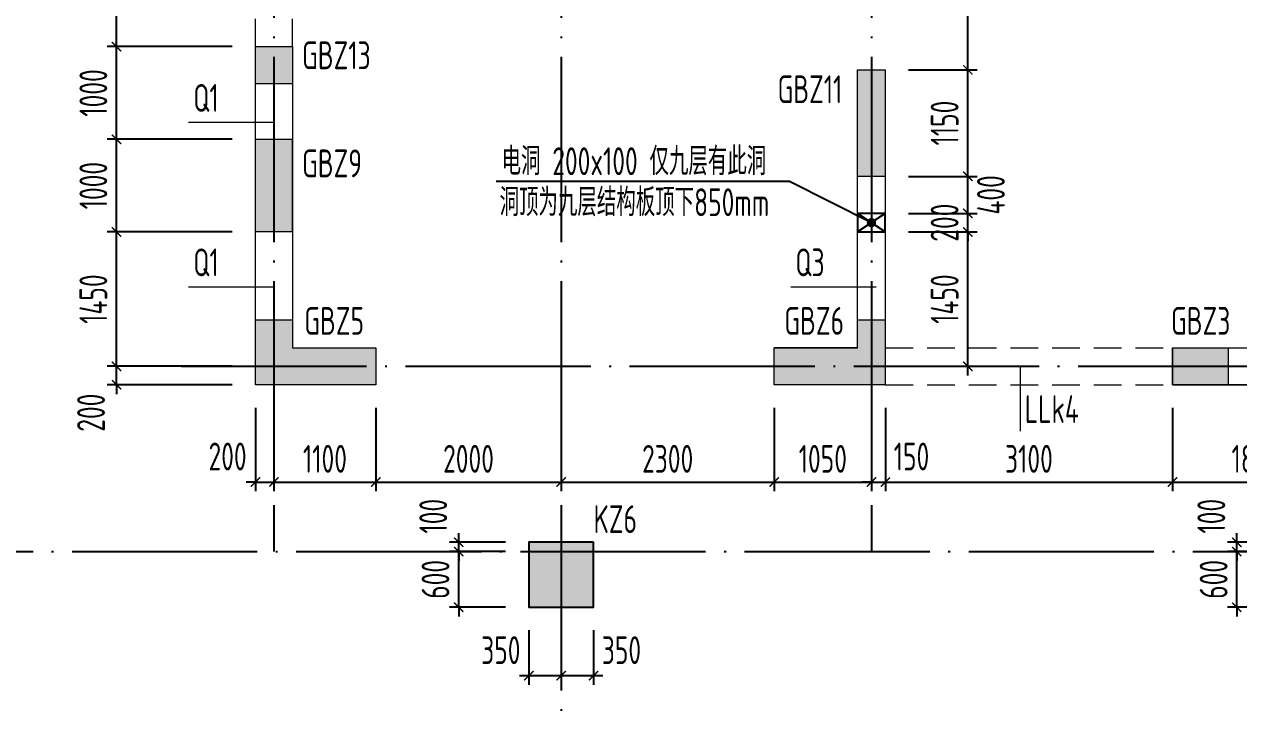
# Model space of a CAD drawing. Header units: millimetres. Extents: x -202076 to 1082610, y -439651 to 179350.
# Drawn here: x 113548 to 126658, y -130906 to -123390 of the extents above; entities that cross this region are included whole.
import ezdxf
from ezdxf.enums import TextEntityAlignment as Align

# ---------------------------------------------------------------- set-up
doc = ezdxf.new("R2010")
doc.units = ezdxf.units.MM
doc.header["$LTSCALE"] = 1000
doc.linetypes.add('DASHED', pattern=[0.75, 0.5, -0.25])
doc.linetypes.add('DOTE', pattern=[2.42, 2, -0.2, 0.02, -0.2])
doc.layers.add('A_AXIS-轴线', color=36, linetype='DOTE')
doc.layers.add('COLU', color=5, linetype='Continuous')
for name, color, linetype, lineweight in [('BEAM', 4, 'DASHED', 0), ('COLU_TEXT', 6, 'Continuous', 0), ('DIM', 3, 'Continuous', 0), ('WALL', 2, 'Continuous', 0), ('墙柱名称编号', 7, 'Continuous', 18), ('墙柱轮廓', 7, 'Continuous', 18), ('墙梁名称编号', 3, 'Continuous', 18), ('墙梁标注引线', 3, 'Continuous', 18), ('墙身名称编号', 3, 'Continuous', 18), ('墙身标注引线', 3, 'Continuous', 18), ('边缘构件填充', 253, 'Continuous', 18)]:
    doc.layers.add(name, color=color, linetype=linetype, lineweight=lineweight)
doc.layers.add('电提结构', color=1, linetype='Continuous', plot=False)
doc.styles.add('TSSD_Dimension', font='tssdeng.shx', dxfattribs={"width": 0.7, "bigfont": 'hztxt.shx'})
doc.styles.add('TSSD_Rein', font='tssdeng.shx', dxfattribs={"width": 0.7, "bigfont": 'hztxt.shx'})
doc.dimstyles.new('TSSD_100_100', dxfattribs={"dimtxt": 300, "dimasz": 100, "dimexe": 100, "dimexo": 250, "dimgap": 100, "dimtad": 1, "dimdec": 0, "dimzin": 0, "dimdsep": 46, "dimtxsty": 'TSSD_Dimension', "dimblk": 'ARCHTICK', "dimcen": 0, "dimdle": 100, "dimclrt": 7, "dimadec": 0, "dimazin": 0, "dimtfac": 1, "dimtdec": 0, "dimtix": 1, "dimtmove": 2, "dimatfit": 3, "dimfxl": 1, "dimtolj": 1, "dimtzin": 0, "dimarcsym": 0})

# ---------------------------------------------------------------- blocks, each defined once
blk = doc.blocks.new('_ARCHTICK')
at = {"color": 0, "linetype": 'ByBlock', "const_width": 0.15}
blk.add_lwpolyline([(-0.5, -0.5), (0.5, 0.5)], dxfattribs=at)
blk = doc.blocks.new('*D725')
at = {"layer": 'Defpoints', "color": 0, "transparency": 16777216}
for p in [(118237, -129081), (118993, -129081), (118993, -129681)]:
    blk.add_point(p, dxfattribs=at)
at = {"layer": 'DIM', "color": 0, "lineweight": -2, "transparency": 16777216}
for p, q in [((118237, -129081), (118237, -128981)), ((118743, -129081), (118137, -129081)), ((118237, -129681), (118237, -129081)), ((118743, -129681), (118137, -129681)), ((118237, -129681), (118237, -129781))]:
    blk.add_line(p, q, dxfattribs=at)
at = {"layer": 'DIM', "color": 0, "lineweight": -2, "transparency": 16777216, "xscale": 100, "yscale": 100, "zscale": 100}
for p, rotation in [((118237, -129081), 270), ((118237, -129681), 90)]:
    blk.add_blockref('_ARCHTICK', p, dxfattribs=dict(at, rotation=rotation))
at = {"layer": 'DIM', "color": 7, "transparency": 16777216, "insert": (117987, -129381), "char_height": 300, "attachment_point": 5, "rotation": 90, "style": 'TSSD_Dimension'}
blk.add_mtext('\\A1;600', dxfattribs=at)
blk = doc.blocks.new('*D726')
at = {"layer": 'Defpoints', "color": 0, "transparency": 16777216}
for p in [(118237, -128981), (118993, -128981), (118993, -129081)]:
    blk.add_point(p, dxfattribs=at)
at = {"layer": 'DIM', "color": 0, "lineweight": -2, "transparency": 16777216}
for p, q in [((118743, -128981), (118137, -128981)), ((118237, -128981), (118237, -128881)), ((118237, -129081), (118237, -128981)), ((118743, -129081), (118137, -129081)), ((118237, -129081), (118237, -129181))]:
    blk.add_line(p, q, dxfattribs=at)
at = {"layer": 'DIM', "color": 0, "lineweight": -2, "transparency": 16777216, "xscale": 100, "yscale": 100, "zscale": 100}
for p, rotation in [((118237, -128981), 270), ((118237, -129081), 90)]:
    blk.add_blockref('_ARCHTICK', p, dxfattribs=dict(at, rotation=rotation))
at = {"layer": 'DIM', "color": 7, "transparency": 16777216, "insert": (117962, -128699), "char_height": 300, "attachment_point": 5, "rotation": 90, "style": 'TSSD_Dimension'}
blk.add_mtext('\\A1;100', dxfattribs=at)
blk = doc.blocks.new('*D727')
at = {"layer": 'Defpoints', "color": 0, "transparency": 16777216}
for p in [(118993, -129681), (119343, -129681), (119343, -130420)]:
    blk.add_point(p, dxfattribs=at)
at = {"layer": 'DIM', "color": 0, "lineweight": -2, "transparency": 16777216}
for p, q in [((118993, -129931), (118993, -130520)), ((119343, -129931), (119343, -130520)), ((118893, -130420), (119443, -130420))]:
    blk.add_line(p, q, dxfattribs=at)
at = {"layer": 'DIM', "color": 0, "lineweight": -2, "transparency": 16777216, "xscale": 100, "yscale": 100, "zscale": 100, "rotation": 180}
blk.add_blockref('_ARCHTICK', (118993, -130420), dxfattribs=at)
at = {"layer": 'DIM', "color": 0, "lineweight": -2, "transparency": 16777216, "xscale": 100, "yscale": 100, "zscale": 100}
blk.add_blockref('_ARCHTICK', (119343, -130420), dxfattribs=at)
at = {"layer": 'DIM', "color": 7, "transparency": 16777216, "insert": (118692, -130145), "char_height": 300, "attachment_point": 5, "style": 'TSSD_Dimension'}
blk.add_mtext('\\A1;350', dxfattribs=at)
blk = doc.blocks.new('*D728')
at = {"layer": 'Defpoints', "color": 0, "transparency": 16777216}
for p in [(119343, -129681), (119693, -129681), (119693, -130420)]:
    blk.add_point(p, dxfattribs=at)
at = {"layer": 'DIM', "color": 0, "lineweight": -2, "transparency": 16777216}
for p, q in [((119343, -129931), (119343, -130520)), ((119693, -129931), (119693, -130520)), ((119243, -130420), (119793, -130420))]:
    blk.add_line(p, q, dxfattribs=at)
at = {"layer": 'DIM', "color": 0, "lineweight": -2, "transparency": 16777216, "xscale": 100, "yscale": 100, "zscale": 100, "rotation": 180}
blk.add_blockref('_ARCHTICK', (119343, -130420), dxfattribs=at)
at = {"layer": 'DIM', "color": 0, "lineweight": -2, "transparency": 16777216, "xscale": 100, "yscale": 100, "zscale": 100}
blk.add_blockref('_ARCHTICK', (119693, -130420), dxfattribs=at)
at = {"layer": 'DIM', "color": 7, "transparency": 16777216, "insert": (119994, -130145), "char_height": 300, "attachment_point": 5, "style": 'TSSD_Dimension'}
blk.add_mtext('\\A1;350', dxfattribs=at)
blk = doc.blocks.new('*D729')
at = {"layer": 'Defpoints', "color": 0, "transparency": 16777216}
for p in [(126637, -129081), (127393, -129081), (127393, -129681)]:
    blk.add_point(p, dxfattribs=at)
at = {"layer": 'DIM', "color": 0, "lineweight": -2, "transparency": 16777216}
for p, q in [((126637, -129081), (126637, -128981)), ((127143, -129081), (126537, -129081)), ((126637, -129681), (126637, -129081)), ((127143, -129681), (126537, -129681)), ((126637, -129681), (126637, -129781))]:
    blk.add_line(p, q, dxfattribs=at)
at = {"layer": 'DIM', "color": 0, "lineweight": -2, "transparency": 16777216, "xscale": 100, "yscale": 100, "zscale": 100}
for p, rotation in [((126637, -129081), 270), ((126637, -129681), 90)]:
    blk.add_blockref('_ARCHTICK', p, dxfattribs=dict(at, rotation=rotation))
at = {"layer": 'DIM', "color": 7, "transparency": 16777216, "insert": (126387, -129381), "char_height": 300, "attachment_point": 5, "rotation": 90, "style": 'TSSD_Dimension'}
blk.add_mtext('\\A1;600', dxfattribs=at)
blk = doc.blocks.new('*D730')
at = {"layer": 'Defpoints', "color": 0, "transparency": 16777216}
for p in [(126637, -128981), (127393, -128981), (127393, -129081)]:
    blk.add_point(p, dxfattribs=at)
at = {"layer": 'DIM', "color": 0, "lineweight": -2, "transparency": 16777216}
for p, q in [((127143, -128981), (126537, -128981)), ((126637, -128981), (126637, -128881)), ((126637, -129081), (126637, -128981)), ((127143, -129081), (126537, -129081)), ((126637, -129081), (126637, -129181))]:
    blk.add_line(p, q, dxfattribs=at)
at = {"layer": 'DIM', "color": 0, "lineweight": -2, "transparency": 16777216, "xscale": 100, "yscale": 100, "zscale": 100}
for p, rotation in [((126637, -128981), 270), ((126637, -129081), 90)]:
    blk.add_blockref('_ARCHTICK', p, dxfattribs=dict(at, rotation=rotation))
at = {"layer": 'DIM', "color": 7, "transparency": 16777216, "insert": (126362, -128699), "char_height": 300, "attachment_point": 5, "rotation": 90, "style": 'TSSD_Dimension'}
blk.add_mtext('\\A1;100', dxfattribs=at)
blk = doc.blocks.new('*D756')
at = {"layer": 'Defpoints', "color": 0, "transparency": 16777216}
for p in [(116043, -127281), (116243, -127281), (116243, -128330)]:
    blk.add_point(p, dxfattribs=at)
at = {"layer": 'DIM', "color": 0, "lineweight": -2, "transparency": 16777216}
for p, q in [((116043, -127531), (116043, -128430)), ((116243, -127531), (116243, -128430)), ((116043, -128330), (115943, -128330)), ((116043, -128330), (116243, -128330)), ((116243, -128330), (116343, -128330))]:
    blk.add_line(p, q, dxfattribs=at)
at = {"layer": 'DIM', "color": 0, "lineweight": -2, "transparency": 16777216, "xscale": 100, "yscale": 100, "zscale": 100}
blk.add_blockref('_ARCHTICK', (116043, -128330), dxfattribs=at)
at = {"layer": 'DIM', "color": 0, "lineweight": -2, "transparency": 16777216, "xscale": 100, "yscale": 100, "zscale": 100, "rotation": 180}
blk.add_blockref('_ARCHTICK', (116243, -128330), dxfattribs=at)
at = {"layer": 'DIM', "color": 7, "transparency": 16777216, "insert": (115742, -128055), "char_height": 300, "attachment_point": 5, "style": 'TSSD_Dimension'}
blk.add_mtext('\\A1;200', dxfattribs=at)
blk = doc.blocks.new('*D757')
at = {"layer": 'Defpoints', "color": 0, "transparency": 16777216}
for p in [(116243, -127281), (117343, -127281), (117343, -128330)]:
    blk.add_point(p, dxfattribs=at)
at = {"layer": 'DIM', "color": 0, "lineweight": -2, "transparency": 16777216}
for p, q in [((116243, -127531), (116243, -128430)), ((117343, -127531), (117343, -128430)), ((116143, -128330), (117443, -128330))]:
    blk.add_line(p, q, dxfattribs=at)
at = {"layer": 'DIM', "color": 0, "lineweight": -2, "transparency": 16777216, "xscale": 100, "yscale": 100, "zscale": 100, "rotation": 180}
blk.add_blockref('_ARCHTICK', (116243, -128330), dxfattribs=at)
at = {"layer": 'DIM', "color": 0, "lineweight": -2, "transparency": 16777216, "xscale": 100, "yscale": 100, "zscale": 100}
blk.add_blockref('_ARCHTICK', (117343, -128330), dxfattribs=at)
at = {"layer": 'DIM', "color": 7, "transparency": 16777216, "insert": (116793, -128080), "char_height": 300, "attachment_point": 5, "style": 'TSSD_Dimension'}
blk.add_mtext('\\A1;1100', dxfattribs=at)
blk = doc.blocks.new('*D758')
at = {"layer": 'Defpoints', "color": 0, "transparency": 16777216}
for p in [(119343, -127281), (121643, -127281), (121643, -128330)]:
    blk.add_point(p, dxfattribs=at)
at = {"layer": 'DIM', "color": 0, "lineweight": -2, "transparency": 16777216}
for p, q in [((119343, -127531), (119343, -128430)), ((121643, -127531), (121643, -128430)), ((119243, -128330), (121743, -128330))]:
    blk.add_line(p, q, dxfattribs=at)
at = {"layer": 'DIM', "color": 0, "lineweight": -2, "transparency": 16777216, "xscale": 100, "yscale": 100, "zscale": 100, "rotation": 180}
blk.add_blockref('_ARCHTICK', (119343, -128330), dxfattribs=at)
at = {"layer": 'DIM', "color": 0, "lineweight": -2, "transparency": 16777216, "xscale": 100, "yscale": 100, "zscale": 100}
blk.add_blockref('_ARCHTICK', (121643, -128330), dxfattribs=at)
at = {"layer": 'DIM', "color": 7, "transparency": 16777216, "insert": (120493, -128080), "char_height": 300, "attachment_point": 5, "style": 'TSSD_Dimension'}
blk.add_mtext('\\A1;2300', dxfattribs=at)
blk = doc.blocks.new('*D759')
at = {"layer": 'Defpoints', "color": 0, "transparency": 16777216}
for p in [(121643, -127281), (122693, -127281), (122693, -128330)]:
    blk.add_point(p, dxfattribs=at)
at = {"layer": 'DIM', "color": 0, "lineweight": -2, "transparency": 16777216}
for p, q in [((121643, -127531), (121643, -128430)), ((122693, -127531), (122693, -128430)), ((121543, -128330), (122793, -128330))]:
    blk.add_line(p, q, dxfattribs=at)
at = {"layer": 'DIM', "color": 0, "lineweight": -2, "transparency": 16777216, "xscale": 100, "yscale": 100, "zscale": 100, "rotation": 180}
blk.add_blockref('_ARCHTICK', (121643, -128330), dxfattribs=at)
at = {"layer": 'DIM', "color": 0, "lineweight": -2, "transparency": 16777216, "xscale": 100, "yscale": 100, "zscale": 100}
blk.add_blockref('_ARCHTICK', (122693, -128330), dxfattribs=at)
at = {"layer": 'DIM', "color": 7, "transparency": 16777216, "insert": (122168, -128080), "char_height": 300, "attachment_point": 5, "style": 'TSSD_Dimension'}
blk.add_mtext('\\A1;1050', dxfattribs=at)
blk = doc.blocks.new('*D760')
at = {"layer": 'Defpoints', "color": 0, "transparency": 16777216}
for p in [(122693, -127281), (122843, -127281), (122843, -128330)]:
    blk.add_point(p, dxfattribs=at)
at = {"layer": 'DIM', "color": 0, "lineweight": -2, "transparency": 16777216}
for p, q in [((122693, -127531), (122693, -128430)), ((122843, -127531), (122843, -128430)), ((122693, -128330), (122593, -128330)), ((122693, -128330), (122843, -128330)), ((122843, -128330), (122943, -128330))]:
    blk.add_line(p, q, dxfattribs=at)
at = {"layer": 'DIM', "color": 0, "lineweight": -2, "transparency": 16777216, "xscale": 100, "yscale": 100, "zscale": 100}
blk.add_blockref('_ARCHTICK', (122693, -128330), dxfattribs=at)
at = {"layer": 'DIM', "color": 0, "lineweight": -2, "transparency": 16777216, "xscale": 100, "yscale": 100, "zscale": 100, "rotation": 180}
blk.add_blockref('_ARCHTICK', (122843, -128330), dxfattribs=at)
at = {"layer": 'DIM', "color": 7, "transparency": 16777216, "insert": (123125, -128055), "char_height": 300, "attachment_point": 5, "style": 'TSSD_Dimension'}
blk.add_mtext('\\A1;150', dxfattribs=at)
blk = doc.blocks.new('*D761')
at = {"layer": 'Defpoints', "color": 0, "transparency": 16777216}
for p in [(122843, -127281), (125943, -127281), (125943, -128330)]:
    blk.add_point(p, dxfattribs=at)
at = {"layer": 'DIM', "color": 0, "lineweight": -2, "transparency": 16777216}
for p, q in [((122843, -127531), (122843, -128430)), ((125943, -127531), (125943, -128430)), ((122743, -128330), (126043, -128330))]:
    blk.add_line(p, q, dxfattribs=at)
at = {"layer": 'DIM', "color": 0, "lineweight": -2, "transparency": 16777216, "xscale": 100, "yscale": 100, "zscale": 100, "rotation": 180}
blk.add_blockref('_ARCHTICK', (122843, -128330), dxfattribs=at)
at = {"layer": 'DIM', "color": 0, "lineweight": -2, "transparency": 16777216, "xscale": 100, "yscale": 100, "zscale": 100}
blk.add_blockref('_ARCHTICK', (125943, -128330), dxfattribs=at)
at = {"layer": 'DIM', "color": 7, "transparency": 16777216, "insert": (124393, -128080), "char_height": 300, "attachment_point": 5, "style": 'TSSD_Dimension'}
blk.add_mtext('\\A1;3100', dxfattribs=at)
blk = doc.blocks.new('*D762')
at = {"layer": 'Defpoints', "color": 0, "transparency": 16777216}
for p in [(125943, -127281), (127743, -127281), (127743, -128330)]:
    blk.add_point(p, dxfattribs=at)
at = {"layer": 'DIM', "color": 0, "lineweight": -2, "transparency": 16777216}
for p, q in [((125943, -127531), (125943, -128430)), ((127743, -127531), (127743, -128430)), ((125843, -128330), (127843, -128330))]:
    blk.add_line(p, q, dxfattribs=at)
at = {"layer": 'DIM', "color": 0, "lineweight": -2, "transparency": 16777216, "xscale": 100, "yscale": 100, "zscale": 100, "rotation": 180}
blk.add_blockref('_ARCHTICK', (125943, -128330), dxfattribs=at)
at = {"layer": 'DIM', "color": 0, "lineweight": -2, "transparency": 16777216, "xscale": 100, "yscale": 100, "zscale": 100}
blk.add_blockref('_ARCHTICK', (127743, -128330), dxfattribs=at)
at = {"layer": 'DIM', "color": 7, "transparency": 16777216, "insert": (126843, -128080), "char_height": 300, "attachment_point": 5, "style": 'TSSD_Dimension'}
blk.add_mtext('\\A1;1800', dxfattribs=at)
blk = doc.blocks.new('*D770')
at = {"layer": 'Defpoints', "color": 0, "transparency": 16777216}
for p in [(114543, -127081), (116043, -127081), (116043, -127281)]:
    blk.add_point(p, dxfattribs=at)
at = {"layer": 'DIM', "color": 0, "lineweight": -2, "transparency": 16777216}
for p, q in [((114543, -127081), (114543, -126981)), ((115793, -127081), (114443, -127081)), ((114543, -127281), (114543, -127081)), ((115793, -127281), (114443, -127281)), ((114543, -127281), (114543, -127381))]:
    blk.add_line(p, q, dxfattribs=at)
at = {"layer": 'DIM', "color": 0, "lineweight": -2, "transparency": 16777216, "xscale": 100, "yscale": 100, "zscale": 100}
for p, rotation in [((114543, -127081), 270), ((114543, -127281), 90)]:
    blk.add_blockref('_ARCHTICK', p, dxfattribs=dict(at, rotation=rotation))
at = {"layer": 'DIM', "color": 7, "transparency": 16777216, "insert": (114268, -127582), "char_height": 300, "attachment_point": 5, "rotation": 90, "style": 'TSSD_Dimension'}
blk.add_mtext('\\A1;200', dxfattribs=at)
blk = doc.blocks.new('*D771')
at = {"layer": 'Defpoints', "color": 0, "transparency": 16777216}
for p in [(114543, -125631), (116043, -125631), (116043, -127081)]:
    blk.add_point(p, dxfattribs=at)
at = {"layer": 'DIM', "color": 0, "lineweight": -2, "transparency": 16777216}
for p, q in [((114543, -127181), (114543, -125531)), ((115793, -125631), (114443, -125631)), ((115793, -127081), (114443, -127081))]:
    blk.add_line(p, q, dxfattribs=at)
at = {"layer": 'DIM', "color": 0, "lineweight": -2, "transparency": 16777216, "xscale": 100, "yscale": 100, "zscale": 100}
for p, rotation in [((114543, -125631), 90), ((114543, -127081), 270)]:
    blk.add_blockref('_ARCHTICK', p, dxfattribs=dict(at, rotation=rotation))
at = {"layer": 'DIM', "color": 7, "transparency": 16777216, "insert": (114293, -126356), "char_height": 300, "attachment_point": 5, "rotation": 90, "style": 'TSSD_Dimension'}
blk.add_mtext('\\A1;1450', dxfattribs=at)
blk = doc.blocks.new('*D772')
at = {"layer": 'Defpoints', "color": 0, "transparency": 16777216}
for p in [(114543, -124631), (116043, -124631), (116043, -125631)]:
    blk.add_point(p, dxfattribs=at)
at = {"layer": 'DIM', "color": 0, "lineweight": -2, "transparency": 16777216}
for p, q in [((114543, -125731), (114543, -124531)), ((115793, -124631), (114443, -124631)), ((115793, -125631), (114443, -125631))]:
    blk.add_line(p, q, dxfattribs=at)
at = {"layer": 'DIM', "color": 0, "lineweight": -2, "transparency": 16777216, "xscale": 100, "yscale": 100, "zscale": 100}
for p, rotation in [((114543, -124631), 90), ((114543, -125631), 270)]:
    blk.add_blockref('_ARCHTICK', p, dxfattribs=dict(at, rotation=rotation))
at = {"layer": 'DIM', "color": 7, "transparency": 16777216, "insert": (114293, -125131), "char_height": 300, "attachment_point": 5, "rotation": 90, "style": 'TSSD_Dimension'}
blk.add_mtext('\\A1;1000', dxfattribs=at)
blk = doc.blocks.new('*D773')
at = {"layer": 'Defpoints', "color": 0, "transparency": 16777216}
for p in [(114543, -123631), (116043, -123631), (116043, -124631)]:
    blk.add_point(p, dxfattribs=at)
at = {"layer": 'DIM', "color": 0, "lineweight": -2, "transparency": 16777216}
for p, q in [((114543, -124731), (114543, -123531)), ((115793, -123631), (114443, -123631)), ((115793, -124631), (114443, -124631))]:
    blk.add_line(p, q, dxfattribs=at)
at = {"layer": 'DIM', "color": 0, "lineweight": -2, "transparency": 16777216, "xscale": 100, "yscale": 100, "zscale": 100}
for p, rotation in [((114543, -123631), 90), ((114543, -124631), 270)]:
    blk.add_blockref('_ARCHTICK', p, dxfattribs=dict(at, rotation=rotation))
at = {"layer": 'DIM', "color": 7, "transparency": 16777216, "insert": (114293, -124131), "char_height": 300, "attachment_point": 5, "rotation": 90, "style": 'TSSD_Dimension'}
blk.add_mtext('\\A1;1000', dxfattribs=at)
blk = doc.blocks.new('*D774')
at = {"layer": 'Defpoints', "color": 0, "transparency": 16777216}
for p in [(114543, -120431), (116043, -120431), (116043, -123631)]:
    blk.add_point(p, dxfattribs=at)
at = {"layer": 'DIM', "color": 0, "lineweight": -2, "transparency": 16777216}
for p, q in [((114543, -123731), (114543, -120331)), ((115793, -120431), (114443, -120431)), ((115793, -123631), (114443, -123631))]:
    blk.add_line(p, q, dxfattribs=at)
at = {"layer": 'DIM', "color": 0, "lineweight": -2, "transparency": 16777216, "xscale": 100, "yscale": 100, "zscale": 100}
for p, rotation in [((114543, -120431), 90), ((114543, -123631), 270)]:
    blk.add_blockref('_ARCHTICK', p, dxfattribs=dict(at, rotation=rotation))
at = {"layer": 'DIM', "color": 7, "transparency": 16777216, "insert": (114293, -122031), "char_height": 300, "attachment_point": 5, "rotation": 90, "style": 'TSSD_Dimension'}
blk.add_mtext('\\A1;3200', dxfattribs=at)
blk = doc.blocks.new('*D776')
at = {"layer": 'Defpoints', "color": 0, "transparency": 16777216}
for p in [(117343, -127281), (119343, -127281), (119343, -128330)]:
    blk.add_point(p, dxfattribs=at)
at = {"layer": 'DIM', "color": 0, "lineweight": -2, "transparency": 16777216}
for p, q in [((117343, -127531), (117343, -128430)), ((119343, -127531), (119343, -128430)), ((117243, -128330), (119443, -128330))]:
    blk.add_line(p, q, dxfattribs=at)
at = {"layer": 'DIM', "color": 0, "lineweight": -2, "transparency": 16777216, "xscale": 100, "yscale": 100, "zscale": 100, "rotation": 180}
blk.add_blockref('_ARCHTICK', (117343, -128330), dxfattribs=at)
at = {"layer": 'DIM', "color": 0, "lineweight": -2, "transparency": 16777216, "xscale": 100, "yscale": 100, "zscale": 100}
blk.add_blockref('_ARCHTICK', (119343, -128330), dxfattribs=at)
at = {"layer": 'DIM', "color": 7, "transparency": 16777216, "insert": (118343, -128080), "char_height": 300, "attachment_point": 5, "style": 'TSSD_Dimension'}
blk.add_mtext('\\A1;2000', dxfattribs=at)
blk = doc.blocks.new('*D798')
at = {"layer": 'Defpoints', "color": 0, "transparency": 16777216}
for p in [(122843, -125031), (123733, -125031), (122843, -125431)]:
    blk.add_point(p, dxfattribs=at)
at = {"layer": 'DIM', "color": 0, "lineweight": -2, "transparency": 16777216}
for p, q in [((123733, -125531), (123733, -124931)), ((123093, -125031), (123833, -125031)), ((123093, -125431), (123833, -125431))]:
    blk.add_line(p, q, dxfattribs=at)
at = {"layer": 'DIM', "color": 0, "lineweight": -2, "transparency": 16777216, "xscale": 100, "yscale": 100, "zscale": 100}
for p, rotation in [((123733, -125031), 90), ((123733, -125431), 270)]:
    blk.add_blockref('_ARCHTICK', p, dxfattribs=dict(at, rotation=rotation))
at = {"layer": 'DIM', "color": 7, "transparency": 16777216, "insert": (123983, -125231), "char_height": 300, "attachment_point": 5, "rotation": 90, "style": 'TSSD_Dimension'}
blk.add_mtext('\\A1;400', dxfattribs=at)
blk = doc.blocks.new('*D799')
at = {"layer": 'Defpoints', "color": 0, "transparency": 16777216}
for p in [(122843, -123881), (123733, -123881), (122843, -125031)]:
    blk.add_point(p, dxfattribs=at)
at = {"layer": 'DIM', "color": 0, "lineweight": -2, "transparency": 16777216}
for p, q in [((123093, -123881), (123833, -123881)), ((123733, -125131), (123733, -123781)), ((123093, -125031), (123833, -125031))]:
    blk.add_line(p, q, dxfattribs=at)
at = {"layer": 'DIM', "color": 0, "lineweight": -2, "transparency": 16777216, "xscale": 100, "yscale": 100, "zscale": 100}
for p, rotation in [((123733, -123881), 90), ((123733, -125031), 270)]:
    blk.add_blockref('_ARCHTICK', p, dxfattribs=dict(at, rotation=rotation))
at = {"layer": 'DIM', "color": 7, "transparency": 16777216, "insert": (123483, -124456), "char_height": 300, "attachment_point": 5, "rotation": 90, "style": 'TSSD_Dimension'}
blk.add_mtext('\\A1;1150', dxfattribs=at)
blk = doc.blocks.new('*D800')
at = {"layer": 'Defpoints', "color": 0, "transparency": 16777216}
for p in [(122843, -119781), (123733, -119781), (122843, -123881)]:
    blk.add_point(p, dxfattribs=at)
at = {"layer": 'DIM', "color": 0, "lineweight": -2, "transparency": 16777216}
for p, q in [((123733, -123981), (123733, -119681)), ((123093, -119781), (123833, -119781)), ((123093, -123881), (123833, -123881))]:
    blk.add_line(p, q, dxfattribs=at)
at = {"layer": 'DIM', "color": 0, "lineweight": -2, "transparency": 16777216, "xscale": 100, "yscale": 100, "zscale": 100}
for p, rotation in [((123733, -119781), 90), ((123733, -123881), 270)]:
    blk.add_blockref('_ARCHTICK', p, dxfattribs=dict(at, rotation=rotation))
at = {"layer": 'DIM', "color": 7, "transparency": 16777216, "insert": (123483, -121831), "char_height": 300, "attachment_point": 5, "rotation": 90, "style": 'TSSD_Dimension'}
blk.add_mtext('\\A1;4100', dxfattribs=at)
blk = doc.blocks.new('*D3606')
at = {"layer": 'Defpoints', "color": 0, "transparency": 16777216}
for p in [(122843, -125431), (123733, -125431), (122843, -125631)]:
    blk.add_point(p, dxfattribs=at)
at = {"layer": 'DIM', "color": 0, "lineweight": -2, "transparency": 16777216}
for p, q in [((123733, -125431), (123733, -125331)), ((123093, -125431), (123833, -125431)), ((123733, -125631), (123733, -125431)), ((123093, -125631), (123833, -125631)), ((123733, -125631), (123733, -125731))]:
    blk.add_line(p, q, dxfattribs=at)
at = {"layer": 'DIM', "color": 0, "lineweight": -2, "transparency": 16777216, "xscale": 100, "yscale": 100, "zscale": 100}
for p, rotation in [((123733, -125431), 270), ((123733, -125631), 90)]:
    blk.add_blockref('_ARCHTICK', p, dxfattribs=dict(at, rotation=rotation))
at = {"layer": 'DIM', "color": 7, "transparency": 16777216, "insert": (123483, -125531), "char_height": 300, "attachment_point": 5, "rotation": 90, "style": 'TSSD_Dimension'}
blk.add_mtext('\\A1;200', dxfattribs=at)
blk = doc.blocks.new('*D3607')
at = {"layer": 'Defpoints', "color": 0, "transparency": 16777216}
for p in [(122843, -125631), (123733, -125631), (122843, -127081)]:
    blk.add_point(p, dxfattribs=at)
at = {"layer": 'DIM', "color": 0, "lineweight": -2, "transparency": 16777216}
for p, q in [((123733, -127181), (123733, -125531)), ((123093, -125631), (123833, -125631)), ((123093, -127081), (123833, -127081))]:
    blk.add_line(p, q, dxfattribs=at)
at = {"layer": 'DIM', "color": 0, "lineweight": -2, "transparency": 16777216, "xscale": 100, "yscale": 100, "zscale": 100}
for p, rotation in [((123733, -125631), 90), ((123733, -127081), 270)]:
    blk.add_blockref('_ARCHTICK', p, dxfattribs=dict(at, rotation=rotation))
at = {"layer": 'DIM', "color": 7, "transparency": 16777216, "insert": (123483, -126356), "char_height": 300, "attachment_point": 5, "rotation": 90, "style": 'TSSD_Dimension'}
blk.add_mtext('\\A1;1450', dxfattribs=at)

msp = doc.modelspace()

# ---------------------------------------------------------------- hatches: boundary and pattern name
at = {"layer": '边缘构件填充'}
h = msp.add_hatch(color=256, dxfattribs=at)
h.dxf.hatch_style = 1
h.paths.add_polyline_path([(116042.7, -124031), (116042.7, -123631), (116442.7, -123631), (116442.7, -124031)])
h = msp.add_hatch(color=256, dxfattribs=at)
h.dxf.hatch_style = 1
h.paths.add_polyline_path([(122542.7, -125031), (122542.7, -123881), (122842.7, -123881), (122842.7, -125031)])
h = msp.add_hatch(color=256, dxfattribs=at)
h.dxf.hatch_style = 1
h.paths.add_polyline_path([(116442.7, -125631), (116042.7, -125631), (116042.7, -124631), (116442.7, -124631)], flags=17)
h.paths.add_polyline_path([(116442.7, -124631), (116442.7, -125631)], flags=0)
h = msp.add_hatch(color=256, dxfattribs=at)
h.dxf.hatch_style = 1
h.paths.add_polyline_path([(116042.7, -127281), (116042.7, -126581), (116442.7, -126581), (116442.7, -126881), (117342.7, -126881), (117342.7, -127281)])
h = msp.add_hatch(color=256, dxfattribs=at)
h.dxf.hatch_style = 1
h.paths.add_polyline_path([(121642.7, -126881), (122542.7, -126881), (122542.7, -126581), (122842.7, -126581), (122842.7, -127281), (121642.7, -127281)])
h = msp.add_hatch(color=256, dxfattribs=at)
h.dxf.hatch_style = 1
h.paths.add_polyline_path([(126542.7, -126881), (125942.7, -126881), (125942.7, -127281), (126542.7, -127281)])
h = msp.add_hatch(color=256, dxfattribs=at)
h.dxf.hatch_style = 1
h.paths.add_polyline_path([(119692.7, -128981), (118992.7, -128981), (118992.7, -129681), (119692.7, -129681)])

# ---------------------------------------------------------------- linework, layer by layer
at = {"layer": 'A_AXIS-轴线'}
for p, q in [((116242.7, -116481), (116242.7, -129081)), ((119342.7, -116481), (119342.7, -141681)), ((122692.7, -116481), (122692.7, -129081)), ((115242.7, -127081), (140192.7, -127081))]:
    msp.add_line(p, q, dxfattribs=at)
msp.add_lwpolyline([(99542.7, -129081), (155943, -129081)], dxfattribs=at)
at = {"layer": 'BEAM', "ltscale": 0.6}
for p, q in [((116042.7, -123631), (116042.7, -120431)), ((116442.7, -123631), (116442.7, -120431)), ((122842.7, -126881), (125942.7, -126881)), ((122842.7, -127281), (125942.7, -127281))]:
    msp.add_line(p, q, dxfattribs=at)
at = {"layer": 'COLU'}
msp.add_lwpolyline([(119692.7, -128981), (118992.7, -128981), (118992.7, -129681), (119692.7, -129681)], close=True, dxfattribs=at)
at = {"layer": 'WALL'}
for points in [[(117342.7, -127281), (116042.7, -127281), (116042.7, -123631), (116442.7, -123631), (116442.7, -126881), (117342.7, -126881), (117342.7, -127281), (116042.7, -127281)], [(122542.7, -126881), (122542.7, -123881), (122842.7, -123881), (122842.7, -127281), (121642.7, -127281), (121642.7, -126881), (122542.7, -126881), (121642.7, -126881)], [(125942.7, -127281), (125942.7, -126881), (128942.7, -126881), (128942.7, -127281), (125942.7, -127281), (128942.7, -127281)]]:
    msp.add_lwpolyline(points, dxfattribs=at)
at = {"layer": '墙柱轮廓'}
for points in [[(116042.7, -124031), (116042.7, -123631), (116442.7, -123631), (116442.7, -124031), (116042.7, -124031)], [(122542.7, -125031), (122542.7, -123881), (122842.7, -123881), (122842.7, -125031), (122542.7, -125031)], [(116442.7, -125631), (116042.7, -125631), (116042.7, -124631), (116442.7, -124631), (116442.7, -125631), (116442.7, -124631)], [(125942.7, -126881), (125942.7, -127281), (125942.7, -126881), (126542.7, -126881), (126542.7, -127281), (125942.7, -127281), (126542.7, -127281)]]:
    msp.add_lwpolyline(points, dxfattribs=at)
for points in [[(116042.7, -127281), (116042.7, -126581), (116442.7, -126581), (116442.7, -126881), (117342.7, -126881), (117342.7, -127281)], [(121642.7, -126881), (122542.7, -126881), (122542.7, -126581), (122842.7, -126581), (122842.7, -127281), (121642.7, -127281)]]:
    msp.add_lwpolyline(points, close=True, dxfattribs=at)
at = {"layer": '墙梁标注引线'}
msp.add_line((124298.3, -127081), (124298.3, -127782.9), dxfattribs=at)
at = {"layer": '墙身标注引线'}
for p, q in [((116242.7, -124451), (115321.5, -124451)), ((116242.7, -126226), (115321.5, -126226)), ((122742.7, -126226), (121821.5, -126226))]:
    msp.add_line(p, q, dxfattribs=at)
at = {"layer": '电提结构'}
for p, q in [((122842.7, -125430.9), (122542.7, -125630.9)), ((122842.7, -125630.9), (122542.7, -125430.9))]:
    msp.add_line(p, q, dxfattribs=at)
msp.add_lwpolyline([(122842.7, -125430.9), (122542.7, -125430.9), (122542.7, -125630.9), (122842.7, -125630.9)], close=True, dxfattribs=at)

# ---------------------------------------------------------------- texts
at = {"layer": 'COLU_TEXT', "linetype": 'Continuous', "style": 'TSSD_Rein', "width": 0.7}
msp.add_text('KZ6', height=300, dxfattribs=at).set_placement((119692.7, -128881))
at = {"layer": '墙柱名称编号', "color": 2, "linetype": 'Continuous', "style": 'TSSD_Rein', "width": 0.7}
for s, p in [('GBZ13', (116546.4, -123964.5)), ('GBZ11', (121679.3, -124330.7)), ('GBZ9', (116546.4, -125131)), ('GBZ5', (116570.2, -126831)), ('GBZ6', (121752.6, -126831)), ('GBZ3', (125927, -126831))]:
    msp.add_text(s, height=300, dxfattribs=at).set_placement(p, align=Align.BOTTOM_LEFT)
at = {"layer": '墙梁名称编号', "linetype": 'Continuous', "style": 'TSSD_Rein', "width": 0.7}
msp.add_text('LLk4', height=300, dxfattribs=at).set_placement((124348.3, -127782.9), align=Align.BOTTOM_LEFT)
at = {"layer": '墙身名称编号', "linetype": 'Continuous', "style": 'TSSD_Rein', "width": 0.7}
for s, p in [('Q1', (115371.5, -124424.3)), ('Q1', (115371.5, -126199.3)), ('Q3', (121871.5, -126199.3))]:
    msp.add_text(s, height=300, dxfattribs=at).set_placement(p, align=Align.BOTTOM_LEFT)
at = {"layer": '电提结构', "style": 'TSSD_Rein', "width": 0.7}
for s, p in [('电洞 200x100 仅九层有此洞', (118699.9, -125018.1)), ('洞顶为九层结构板顶下850mm', (118678.6, -125460.5))]:
    msp.add_text(s, height=300, dxfattribs=at).set_placement(p)

# ---------------------------------------------------------------- dimensions: what is measured, and where the dimension line sits
at = {"layer": 'DIM'}
for base, p1, p2, picture, middle in [((123732.8, -119781), (122842.7, -123881), (122842.7, -119781), '*D800', (123482.8, -121831)), ((114542.7, -120431), (116042.7, -123631), (116042.7, -120431), '*D774', (114292.7, -122031)), ((114542.7, -123631), (116042.7, -124631), (116042.7, -123631), '*D773', (114292.7, -124131)), ((123732.8, -123881), (122842.7, -125031), (122842.7, -123881), '*D799', (123482.8, -124456)), ((114542.7, -124631), (116042.7, -125631), (116042.7, -124631), '*D772', (114292.7, -125131)), ((123732.8, -125430.9), (122842.7, -125630.9), (122842.7, -125430.9), '*D3606', (123482.8, -125530.9)), ((114542.7, -125631), (116042.7, -127081), (116042.7, -125631), '*D771', (114292.7, -126356)), ((123732.8, -125630.9), (122842.7, -127081), (122842.7, -125630.9), '*D3607', (123482.8, -126355.9)), ((118237.4, -129081), (118992.7, -129681), (118992.7, -129081), '*D725', (117987.4, -129381)), ((126637.4, -129081), (127392.7, -129681), (127392.7, -129081), '*D729', (126387.4, -129381))]:
    dim = msp.add_linear_dim(base=base, p1=p1, p2=p2, angle=90, dimstyle='TSSD_100_100', dxfattribs=at)
    dim.commit()
    dim.dimension.update_dxf_attribs({"geometry": picture, "text_midpoint": middle})
for base, p1, p2, picture, middle in [((123732.8, -125031), (122842.7, -125430.9), (122842.7, -125031), '*D798', (123982.8, -125230.9)), ((114542.7, -127081), (116042.7, -127281), (116042.7, -127081), '*D770', (114267.7, -127582.1)), ((118237.4, -128981), (118992.7, -129081), (118992.7, -128981), '*D726', (117962.4, -128698.8)), ((126637.4, -128981), (127392.7, -129081), (127392.7, -128981), '*D730', (126362.4, -128698.8))]:
    dim = msp.add_linear_dim(base=base, p1=p1, p2=p2, angle=90, dimstyle='TSSD_100_100', dxfattribs=at)
    dim.commit()
    dim.dimension.update_dxf_attribs({"geometry": picture, "text_midpoint": middle, "dimtype": 160})
for base, p1, p2, picture, middle in [((116242.7, -128330.1), (116042.7, -127281), (116242.7, -127281), '*D756', (115741.6, -128055.1)), ((122842.7, -128330.1), (122692.7, -127281), (122842.7, -127281), '*D760', (123124.9, -128055.1)), ((119342.7, -130420.5), (118992.7, -129681), (119342.7, -129681), '*D727', (118691.6, -130145.5)), ((119692.7, -130420.5), (119342.7, -129681), (119692.7, -129681), '*D728', (119993.7, -130145.5))]:
    dim = msp.add_linear_dim(base=base, p1=p1, p2=p2, dimstyle='TSSD_100_100', dxfattribs=at)
    dim.commit()
    dim.dimension.update_dxf_attribs({"geometry": picture, "text_midpoint": middle, "dimtype": 160})
for base, p1, p2, picture, middle in [((117342.7, -128330.1), (116242.7, -127281), (117342.7, -127281), '*D757', (116792.7, -128080.1)), ((119342.7, -128330.1), (117342.7, -127281), (119342.7, -127281), '*D776', (118342.7, -128080.1)), ((121642.7, -128330.1), (119342.7, -127281), (121642.7, -127281), '*D758', (120492.7, -128080.1)), ((122692.7, -128330.1), (121642.7, -127281), (122692.7, -127281), '*D759', (122167.7, -128080.1)), ((125942.7, -128330.1), (122842.7, -127281), (125942.7, -127281), '*D761', (124392.7, -128080.1)), ((127742.7, -128330.1), (125942.7, -127281), (127742.7, -127281), '*D762', (126842.7, -128080.1))]:
    dim = msp.add_linear_dim(base=base, p1=p1, p2=p2, dimstyle='TSSD_100_100', dxfattribs=at)
    dim.commit()
    dim.dimension.update_dxf_attribs({"geometry": picture, "text_midpoint": middle})

# ---------------------------------------------------------------- leaders
at = {"layer": '电提结构'}
msp.add_leader([(122692.7, -125530.9), (121809.7, -125088.1), (118642.4, -125088.1)], dimstyle='TSSD_100_100', override={"dimasz": 100, "dimldrblk": 'Dot'}, dxfattribs=at)

doc.saveas('drawing.dxf')
